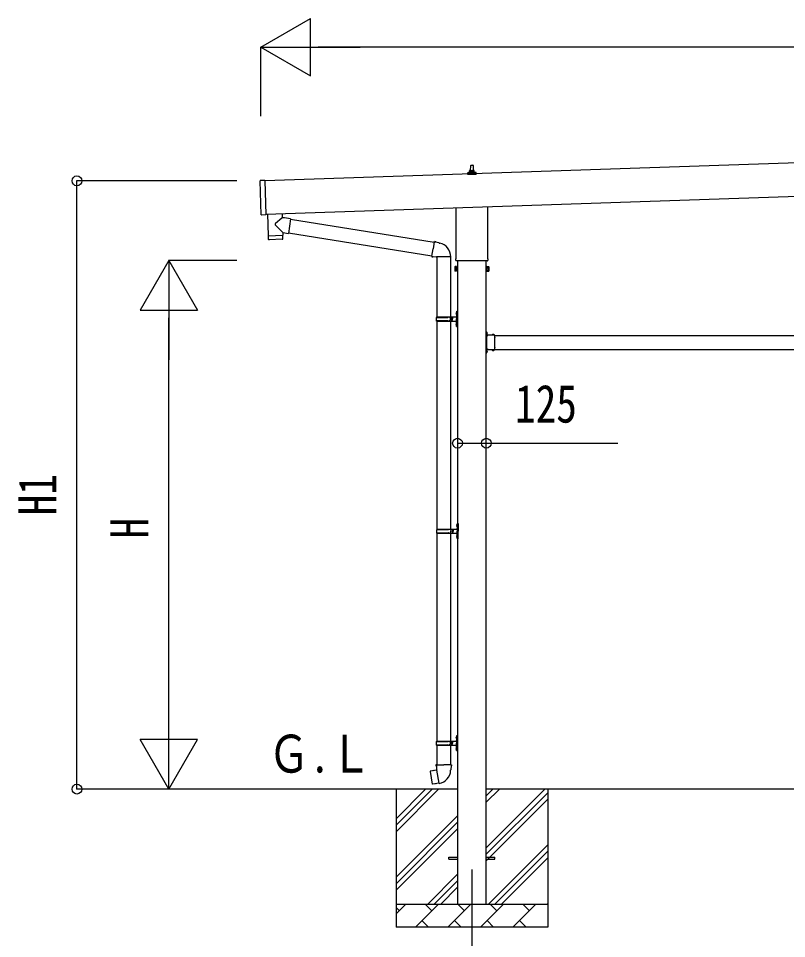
# Model space of a CAD drawing. Units: millimetres, scale not verified. Extents: x -21025 to 21025, y -14850 to 14850.
# Drawn here: x -3751 to -409, y -4514 to -512 of the extents above; entities that cross this region are included whole.
import ezdxf
from ezdxf.enums import TextEntityAlignment as Align

# ---------------------------------------------------------------- set-up
doc = ezdxf.new("R2010")
doc.units = ezdxf.units.MM
doc.header["$LTSCALE"] = 60
for name, color, linetype in [('0-4_YKK_12', 2, 'Continuous'), ('0-5_YKK_13', 4, 'Continuous'), ('0-6_YKK_A1', 4, 'Continuous'), ('0-7_YKK_D', 6, 'Continuous')]:
    doc.layers.add(name, color=color, linetype=linetype)
doc.styles.add('ＭＳ ゴシック', font='')
doc.styles.get('ＭＳ ゴシック').set_extended_font_data('MS Gothic')

msp = doc.modelspace()

# ---------------------------------------------------------------- linework, layer by layer
at = {"layer": '0-4_YKK_12'}
msp.add_line((-1777.9, -4214), (-1777.9, -4714), dxfattribs=at)
at = {"layer": '0-5_YKK_13'}
for p, q in [((-1783.9, -1174.74), (-1783.17, -1151.21)), ((-1782.18, -1150.24), (-1773.63, -1150.24)), ((-1772.63, -1151.21), (-1771.9, -1174.74)), ((-1796.15, -1190.24), (-1796.15, -1182.53)), ((-1759.65, -1190.24), (-1796.15, -1190.24)), ((-1795.77, -1181.74), (-1760.03, -1181.74)), ((-1795.39, -1181.55), (-1788.67, -1179.92)), ((-1788.28, -1179.74), (-1767.52, -1179.74)), ((-1787.9, -1178.95), (-1787.9, -1174.74)), ((-1786.9, -1174.74), (-1768.9, -1174.74)), ((-1767.9, -1178.95), (-1767.9, -1174.74)), ((-1760.42, -1181.55), (-1767.14, -1179.92)), ((-1759.65, -1190.24), (-1759.65, -1182.53)), ((-2694.11, -1365.7), (-2699.04, -1217.78)), ((-2679.08, -1216.12), (-2698.07, -1216.75)), ((-2603.62, -1360.1), (-2603.01, -1378.29)), ((-1846.2, -1554.23), (-1846.2, -1334.72)), ((-1709.6, -1330.16), (-1709.6, -1554.23)), ((-2567.41, -1383.35), (-2576.37, -1446.41)), ((-2567.67, -1385.17), (-1941.77, -1484.83)), ((-2600.86, -1442.93), (-2632.35, -1410.42)), ((-2664.39, -1458.07), (-2663.72, -1471.11)), ((-2603.11, -1472.04), (-2660.62, -1473.96)), ((-2659.92, -1456.92), (-2659.87, -1457.92)), ((-2604.95, -1455.09), (-2604.94, -1456.09)), ((-2600.86, -1442.93), (-2576.37, -1446.41)), ((-2600.86, -1442.93), (-2600.45, -1454.94)), ((-2576.11, -1444.58), (-1952.19, -1543.92)), ((-1952.51, -1545.74), (-1946.98, -1514.37)), ((-1941.45, -1483.01), (-1946.98, -1514.37)), ((-1941.45, -1483.01), (-1940.31, -1481.03)), ((-1940.31, -1481.03), (-1936.74, -1481.65)), ((-1936.74, -1481.65), (-1936.33, -1484)), ((-1921.82, -1486.83), (-1920.13, -1488.45)), ((-1920.13, -1488.45), (-1918.01, -1488.9)), ((-1952.51, -1545.74), (-1952.11, -1547.99)), ((-1952.51, -1545.74), (-1947.36, -1546.56)), ((-1952.11, -1547.99), (-1948.55, -1548.62)), ((-1948.55, -1548.62), (-1947.36, -1546.56)), ((-1947.36, -1546.56), (-1932.76, -1548.87)), ((-1932.76, -1548.87), (-1930.55, -1547.89)), ((-1870.25, -1548.28), (-1931.44, -1548.28)), ((-1930.4, -1548.28), (-1930.4, -1810)), ((-1870.4, -1548.28), (-1870.4, -1810)), ((-1847.9, -1563), (-1847.9, -1557.5)), ((-1707.9, -1557.5), (-1707.9, -1563)), ((-1851.9, -1592.5), (-1851.14, -1591.19)), ((-1851.9, -1592.5), (-1851.9, -1609.5)), ((-1844.9, -1596.09), (-1851.14, -1596.09)), ((-1709.96, -1566.5), (-1845.84, -1566.5)), ((-1710.9, -1596.09), (-1704.66, -1596.09)), ((-1703.9, -1592.5), (-1704.66, -1591.19)), ((-1703.9, -1592.5), (-1703.9, -1609.5)), ((-1851.9, -1609.5), (-1851.14, -1610.81)), ((-1844.9, -1605.91), (-1851.14, -1605.91)), ((-1844.9, -1610.81), (-1851.14, -1610.81)), ((-1842.4, -1610.2), (-1844.9, -1610.2)), ((-1713.4, -1610.2), (-1710.9, -1610.2)), ((-1710.9, -1605.91), (-1704.66, -1605.91)), ((-1710.9, -1610.81), (-1704.66, -1610.81)), ((-1703.9, -1609.5), (-1704.66, -1610.81)), ((-1846.7, -1792.85), (-1844.66, -1793.85)), ((-1845.43, -1790.85), (-1844.8, -1790.85)), ((-1845.43, -1790.85), (-1845.43, -1799.15)), ((-1845.43, -1799.15), (-1844.8, -1799.15)), ((-1844.8, -1790.85), (-1844.8, -1799.15)), ((-1844.8, -1790.85), (-1844.4, -1791.25)), ((-1844.8, -1799.15), (-1844.4, -1798.75)), ((-1844.66, -1793.85), (-1844.05, -1795)), ((-1844.4, -1787), (-1841.4, -1785.5)), ((-1844.4, -1787), (-1844.4, -1819)), ((-1844.4, -1791.25), (-1844.4, -1798.75)), ((-1841.4, -1785.5), (-1841.4, -1819)), ((-1841.4, -1785.5), (-1840.4, -1785.5)), ((-1840.4, -1785.5), (-1840.4, -1819)), ((-1933.4, -1812), (-1883.07, -1812)), ((-1933.4, -1826), (-1883.07, -1826)), ((-1932.4, -1810), (-1846.4, -1810)), ((-1932.4, -1810), (-1932.4, -1812)), ((-1932.4, -1828), (-1932.4, -1826)), ((-1932.4, -1828), (-1846.4, -1828)), ((-1930.4, -1828), (-1930.4, -2732.5)), ((-1873.4, -1810), (-1873.4, -1814.5)), ((-1873.4, -1814.5), (-1871.4, -1814.5)), ((-1873.4, -1828), (-1873.4, -1823.5)), ((-1873.4, -1823.5), (-1871.4, -1823.5)), ((-1871.4, -1814.5), (-1871.4, -1819)), ((-1871.4, -1823.5), (-1871.4, -1819)), ((-1870.4, -1828), (-1870.4, -2732.5)), ((-1865.4, -1810), (-1865.4, -1819)), ((-1865.4, -1814.5), (-1862.4, -1814.5)), ((-1865.4, -1828), (-1865.4, -1819)), ((-1865.4, -1823.5), (-1862.4, -1823.5)), ((-1862.4, -1814.5), (-1862.4, -1819)), ((-1862.4, -1823.5), (-1862.4, -1819)), ((-1846.7, -1840.85), (-1844.66, -1841.85)), ((-1845.43, -1838.85), (-1844.8, -1838.85)), ((-1845.43, -1838.85), (-1845.43, -1847.15)), ((-1844.8, -1838.85), (-1844.8, -1847.15)), ((-1844.8, -1838.85), (-1844.4, -1839.25)), ((-1844.4, -1851), (-1844.4, -1819)), ((-1844.4, -1839.25), (-1844.4, -1846.75)), ((-1841.4, -1852.5), (-1841.4, -1819)), ((-1840.4, -1852.5), (-1840.4, -1819)), ((-1845.43, -1847.15), (-1844.8, -1847.15)), ((-1844.8, -1847.15), (-1844.4, -1846.75)), ((-1844.66, -1841.85), (-1844.05, -1843)), ((-1844.4, -1851), (-1841.4, -1852.5)), ((-1841.4, -1852.5), (-1840.4, -1852.5)), ((-1713.8, -1873.5), (-1715.4, -1873.5)), ((-1715.4, -1878), (-1713.8, -1878)), ((-1713.8, -1879), (-1715.4, -1879)), ((-1709.7, -1881), (-1715.4, -1881)), ((-1713.8, -1890.46), (-1713.8, -1873.5)), ((-1713.8, -1876.97), (-1713.8, -1885.04)), ((-1713.8, -1879.87), (-1711.14, -1878.55)), ((-1712.94, -1876.27), (-1713.1, -1876.27)), ((-1713.8, -1883), (-1715.4, -1883)), ((-1715.4, -1884), (-1713.8, -1884)), ((-1713.8, -1882.13), (-1711.14, -1883.45)), ((-1677.4, -1888.9), (-1713.8, -1888.9)), ((-1713.4, -1890.5), (-1710.4, -1890.5)), ((-1713.4, -1899.29), (-1713.4, -1892.5)), ((-1713.4, -1941.29), (-1713.4, -1900.71)), ((-1712.94, -1885.74), (-1713.1, -1885.74)), ((-1690.14, -1888.04), (-1690.14, -1888.2)), ((-1681.37, -1888.9), (-1689.44, -1888.9)), ((-1686.53, -1888.9), (-1687.85, -1886.24)), ((-1684.28, -1888.9), (-1682.95, -1886.24)), ((-1680.67, -1888.04), (-1680.67, -1888.2)), ((-1677.4, -1899.29), (-1677.4, -1888.9)), ((-1677.4, -1941.29), (-1677.4, -1900.71)), ((-1713.8, -1959), (-1715.4, -1959)), ((-1713.8, -1968.5), (-1713.8, -1951.54)), ((-1677.4, -1953.1), (-1713.8, -1953.1)), ((-1713.8, -1956.97), (-1713.8, -1965.04)), ((-1713.8, -1959.87), (-1711.14, -1958.55)), ((-1713.4, -1949.5), (-1713.4, -1942.71)), ((-1710.4, -1951.5), (-1713.4, -1951.5)), ((-1712.94, -1956.27), (-1713.1, -1956.27)), ((-1690.14, -1953.96), (-1690.14, -1953.8)), ((-1681.37, -1953.1), (-1689.44, -1953.1)), ((-1686.53, -1953.1), (-1687.85, -1955.76)), ((-1684.28, -1953.1), (-1682.95, -1955.76)), ((-1680.67, -1953.96), (-1680.67, -1953.8)), ((-1677.4, -1953.1), (-1677.4, -1942.71)), ((-1713.8, -1963), (-1715.4, -1963)), ((-1713.8, -1968.5), (-1715.4, -1968.5)), ((-1713.8, -1962.13), (-1711.14, -1963.45)), ((-1712.94, -1965.74), (-1713.1, -1965.74)), ((-1844.2, -2715.35), (-1842.16, -2716.35)), ((-1842.93, -2713.35), (-1842.3, -2713.35)), ((-1842.93, -2713.35), (-1842.93, -2721.65)), ((-1842.93, -2721.65), (-1842.3, -2721.65)), ((-1842.3, -2713.35), (-1842.3, -2721.65)), ((-1842.3, -2713.35), (-1841.9, -2713.75)), ((-1842.3, -2721.65), (-1841.9, -2721.25)), ((-1842.16, -2716.35), (-1841.55, -2717.5)), ((-1841.9, -2709.5), (-1838.9, -2708)), ((-1841.9, -2709.5), (-1841.9, -2741.5)), ((-1841.9, -2713.75), (-1841.9, -2721.25)), ((-1838.9, -2708), (-1838.9, -2741.5)), ((-1838.9, -2708), (-1837.9, -2708)), ((-1837.9, -2708), (-1837.9, -2741.5)), ((-1930.9, -2734.5), (-1880.57, -2734.5)), ((-1930.9, -2748.5), (-1880.57, -2748.5)), ((-1930.4, -2750.49), (-1930.4, -3655)), ((-1929.9, -2732.5), (-1843.9, -2732.5)), ((-1929.9, -2732.5), (-1929.9, -2734.5)), ((-1929.9, -2750.5), (-1929.9, -2748.5)), ((-1929.9, -2750.5), (-1843.9, -2750.5)), ((-1870.9, -2732.5), (-1870.9, -2737)), ((-1870.9, -2737), (-1868.9, -2737)), ((-1870.9, -2750.5), (-1870.9, -2746)), ((-1870.9, -2746), (-1868.9, -2746)), ((-1870.4, -2750.49), (-1870.4, -3655)), ((-1868.9, -2737), (-1868.9, -2741.5)), ((-1868.9, -2746), (-1868.9, -2741.5)), ((-1862.9, -2732.5), (-1862.9, -2741.5)), ((-1862.9, -2737), (-1859.9, -2737)), ((-1862.9, -2750.5), (-1862.9, -2741.5)), ((-1862.9, -2746), (-1859.9, -2746)), ((-1859.9, -2737), (-1859.9, -2741.5)), ((-1859.9, -2746), (-1859.9, -2741.5)), ((-1842.93, -2761.35), (-1842.3, -2761.35)), ((-1842.93, -2761.35), (-1842.93, -2769.65)), ((-1842.3, -2761.35), (-1842.3, -2769.65)), ((-1842.3, -2761.35), (-1841.9, -2761.75)), ((-1841.9, -2773.5), (-1841.9, -2741.5)), ((-1838.9, -2775), (-1838.9, -2741.5)), ((-1837.9, -2775), (-1837.9, -2741.5)), ((-1844.2, -2763.35), (-1842.16, -2764.35)), ((-1842.93, -2769.65), (-1842.3, -2769.65)), ((-1842.3, -2769.65), (-1841.9, -2769.25)), ((-1842.16, -2764.35), (-1841.55, -2765.5)), ((-1841.9, -2761.75), (-1841.9, -2769.25)), ((-1841.9, -2773.5), (-1838.9, -2775)), ((-1838.9, -2775), (-1837.9, -2775)), ((-1846.7, -3637.85), (-1844.66, -3638.85)), ((-1845.43, -3635.85), (-1844.8, -3635.85)), ((-1845.43, -3635.85), (-1845.43, -3644.15)), ((-1844.8, -3635.85), (-1844.8, -3644.15)), ((-1844.8, -3635.85), (-1844.4, -3636.25)), ((-1844.66, -3638.85), (-1844.05, -3640)), ((-1844.4, -3632), (-1841.4, -3630.5)), ((-1844.4, -3632), (-1844.4, -3664)), ((-1844.4, -3636.25), (-1844.4, -3643.75)), ((-1841.4, -3630.5), (-1841.4, -3664)), ((-1841.4, -3630.5), (-1840.4, -3630.5)), ((-1840.4, -3630.5), (-1840.4, -3664)), ((-1933.4, -3657), (-1883.07, -3657)), ((-1933.4, -3671), (-1883.07, -3671)), ((-1932.4, -3655), (-1846.4, -3655)), ((-1932.4, -3655), (-1932.4, -3657)), ((-1932.4, -3673), (-1932.4, -3671)), ((-1932.4, -3673), (-1846.4, -3673)), ((-1930.4, -3673), (-1930.4, -3757.93)), ((-1873.4, -3655), (-1873.4, -3659.5)), ((-1873.4, -3659.5), (-1871.4, -3659.5)), ((-1873.4, -3673), (-1873.4, -3668.5)), ((-1873.4, -3668.5), (-1871.4, -3668.5)), ((-1871.4, -3659.5), (-1871.4, -3664)), ((-1871.4, -3668.5), (-1871.4, -3664)), ((-1870.4, -3673), (-1870.4, -3757.93)), ((-1865.4, -3655), (-1865.4, -3664)), ((-1865.4, -3659.5), (-1862.4, -3659.5)), ((-1865.4, -3673), (-1865.4, -3664)), ((-1865.4, -3668.5), (-1862.4, -3668.5)), ((-1862.4, -3659.5), (-1862.4, -3664)), ((-1862.4, -3668.5), (-1862.4, -3664)), ((-1845.43, -3644.15), (-1844.8, -3644.15)), ((-1844.8, -3644.15), (-1844.4, -3643.75)), ((-1844.4, -3696), (-1844.4, -3664)), ((-1841.4, -3697.5), (-1841.4, -3664)), ((-1840.4, -3697.5), (-1840.4, -3664)), ((-1846.7, -3685.85), (-1844.66, -3686.85)), ((-1845.43, -3683.85), (-1844.8, -3683.85)), ((-1845.43, -3683.85), (-1845.43, -3692.15)), ((-1845.43, -3692.15), (-1844.8, -3692.15)), ((-1844.8, -3683.85), (-1844.8, -3692.15)), ((-1844.8, -3683.85), (-1844.4, -3684.25)), ((-1844.8, -3692.15), (-1844.4, -3691.75)), ((-1844.66, -3686.85), (-1844.05, -3688)), ((-1844.4, -3684.25), (-1844.4, -3691.75)), ((-1844.4, -3696), (-1841.4, -3697.5)), ((-1841.4, -3697.5), (-1840.4, -3697.5)), ((-1932.25, -3757.93), (-1934.4, -3758.71)), ((-1934.4, -3758.71), (-1934.4, -3762.33)), ((-1932.25, -3757.93), (-1900.4, -3757.93)), ((-1932.25, -3757.93), (-1932.16, -3763.14)), ((-1868.55, -3757.93), (-1900.4, -3757.93)), ((-1868.55, -3757.93), (-1866.4, -3758.71)), ((-1866.4, -3758.71), (-1866.4, -3762.33)), ((-1958.86, -3786.38), (-1959.67, -3787.55)), ((-1959.67, -3787.55), (-1950.05, -3842.11)), ((-1930.99, -3781.13), (-1958.86, -3786.38)), ((-1946.12, -3783.78), (-1946.33, -3784.02)), ((-1934.4, -3762.33), (-1932.16, -3763.14)), ((-1932.16, -3763.14), (-1931.9, -3777.93)), ((-1931.9, -3777.93), (-1930.55, -3779.93)), ((-1920.64, -3838.42), (-1930.77, -3780.95)), ((-1930.75, -3780.13), (-1930.75, -3780.83)), ((-1930.55, -3779.93), (-1930.58, -3779.93)), ((-1870.21, -3779.87), (-1870.29, -3782.03)), ((-1868.9, -3777.93), (-1870.21, -3779.87)), ((-1866.4, -3762.33), (-1868.64, -3763.14)), ((-1936.03, -3841.02), (-1936.31, -3840.86)), ((-1920.33, -3839.19), (-1920.58, -3838.52)), ((-1877.9, -4159.5), (-1840.4, -4159.5)), ((-1877.9, -4168.5), (-1877.9, -4159.5)), ((-1715.4, -4159.5), (-1677.9, -4159.5)), ((-1677.9, -4168.5), (-1677.9, -4159.5)), ((-1877.9, -4168.5), (-1840.4, -4168.5)), ((-1715.4, -4168.5), (-1677.9, -4168.5))]:
    msp.add_line(p, q, dxfattribs=at)
for points in [[(-2679.08, -1216.12), (-2674.09, -1366.04), (-2693.07, -1366.67)], [(-2667.58, -1362.23), (-2664.42, -1457.07), (-2600.45, -1454.94)], [(-2603.01, -1378.29), (-2605.1, -1380.05), (-2632.32, -1403.09)], [(-2567.41, -1383.35), (-2593.32, -1379.66), (-2603.01, -1378.29)], [(-2600.21, -1468.99), (-2600.42, -1455.94), (-2664.39, -1458.07)], [(-1941.45, -1483.01), (-1936.33, -1484), (-1921.82, -1486.83)], [(-1844.9, -1610.81), (-1844.9, -1591.19), (-1851.14, -1591.19)], [(-1844.9, -1610.2), (-1844.9, -1591.8), (-1842.4, -1591.8)], [(-1710.9, -1610.2), (-1710.9, -1591.8), (-1713.4, -1591.8)], [(-1710.9, -1610.81), (-1710.9, -1591.19), (-1704.66, -1591.19)], [(-1846.7, -1797.15), (-1844.66, -1796.15), (-1844.05, -1795)], [(-1846.7, -1845.15), (-1844.66, -1844.15), (-1844.05, -1843)], [(-1715.4, -1888.5), (-1715.4, -1882.5), (-1715.4, -1879.5), (-1715.4, -1873.5)], [(-1713.4, -1892.5), (-1710.4, -1892.5), (-1710.4, -1888.9)], [(-1715.4, -1968.5), (-1715.4, -1962.5), (-1715.4, -1959.5), (-1715.4, -1953.5)], [(-1713.4, -1949.5), (-1710.4, -1949.5), (-1710.4, -1953.1)], [(-1844.2, -2719.65), (-1842.16, -2718.65), (-1841.55, -2717.5)], [(-1844.2, -2767.65), (-1842.16, -2766.65), (-1841.55, -2765.5)], [(-1846.7, -3642.15), (-1844.66, -3641.15), (-1844.05, -3640)], [(-1846.7, -3690.15), (-1844.66, -3689.15), (-1844.05, -3688)], [(-1868.55, -3757.93), (-1868.64, -3763.14), (-1868.9, -3777.93)], [(-1943.87, -3783.56), (-1944.15, -3783.4), (-1946.12, -3783.78)], [(-1920.91, -3838.33), (-1948.89, -3842.93), (-1950.05, -3842.11)], [(-1933.84, -3840.46), (-1934.05, -3840.69), (-1936.03, -3841.02)]]:
    msp.add_lwpolyline(points, dxfattribs=at)
for points in [[(-1842.4, -1611.5), (-1842.4, -1590.5), (-1840.4, -1590.5), (-1840.4, -1611.5)], [(-1713.4, -1611.5), (-1713.4, -1590.5), (-1715.4, -1590.5), (-1715.4, -1611.5)]]:
    msp.add_lwpolyline(points, close=True, dxfattribs=at)
for centre, radius, start, end in [((-1782.18, -1151.24), 1, 90, 178.60509), ((-1773.63, -1151.24), 1, 1.39491, 90), ((-1795.15, -1182.53), 1, 103.62699, 180), ((-1788.9, -1178.95), 1, 283.62699, 0), ((-1783.82, -1175.37), 4.13, 90, 171.17633), ((-1786.9, -1175.74), 1, 90, 180), ((-1774.57, -1174.74), 4.83, 133.60282, 180), ((-1781.23, -1174.74), 4.83, 0, 46.39718), ((-1771.99, -1175.37), 4.13, 8.82367, 90), ((-1768.9, -1175.74), 1, 0, 90), ((-1766.9, -1178.95), 1, 180, 256.37301), ((-1760.65, -1182.53), 1, 0, 76.37301), ((-2698.04, -1217.75), 1, 91.90915, 181.90915), ((-2693.11, -1365.67), 1, 181.90915, 271.90915), ((-2628.93, -1406.77), 5, 132.56466, 226.88314), ((-2660.73, -1470.96), 3, 182.90915, 271.95747), ((-2603.21, -1469.04), 3, 271.90915, 0.90915), ((-1930.55, -1547.89), 60.3, 359.62495, 78), ((-1843.9, -1557.5), 4, 125.09963, 180), ((-1711.9, -1557.5), 4, 0, 54.90037), ((-1847.56, -1593.64), 4.34, 145.61575, 214.38425), ((-1835.66, -1601), 16.24, 162.41205, 197.58795), ((-1843.9, -1563), 4, 180, 194.47751), ((-1843.9, -1563), 4, 194.47751, 241.04498), ((-1711.9, -1563), 4, 298.95502, 345.52249), ((-1711.9, -1563), 4, 345.52249, 0), ((-1708.25, -1593.64), 4.34, 325.61575, 34.38425), ((-1720.14, -1601), 16.24, 342.41205, 17.58795), ((-1847.56, -1608.36), 4.34, 145.61575, 214.38425), ((-1708.25, -1608.36), 4.34, 325.61575, 34.38425), ((-1841.1, -1795), 6, 136.21765, 223.78235), ((-1884.65, -1819), 49.25, 171.82876, 180.00002), ((-1884.65, -1819), 49.25, 180.00002, 188.17127), ((-1883.07, -1810), 2, 270, 359.99998), ((-1883.07, -1828), 2, 0.00005, 90.00004), ((-1841.1, -1843), 6, 136.21765, 223.78235), ((-1846.4, -1808), 2, 270, 359.99998), ((-1846.4, -1830), 2, 0.00005, 90.00004), ((-1713.1, -1876.97), 0.7, 90, 180), ((-1712.94, -1877.13), 0.862, 39.12355, 90), ((-1717.7, -1881), 7, 0, 39.12355), ((-1717.7, -1881), 7, 320.87645, 0), ((-1713.4, -1888.5), 2, 180, 270), ((-1713.1, -1885.04), 0.7, 180, 270), ((-1714.1, -1900), 1, 314.427, 45.573), ((-1712.94, -1884.87), 0.862, 270, 320.87645), ((-1689.44, -1888.2), 0.7, 180, 270), ((-1689.27, -1888.04), 0.862, 129.12355, 180), ((-1685.4, -1892.8), 7, 90, 129.12355), ((-1685.4, -1892.8), 7, 50.87645, 90), ((-1681.37, -1888.2), 0.7, 270, 0), ((-1681.53, -1888.04), 0.862, 0, 50.87645), ((-1676.7, -1900), 1, 134.427, 225.573), ((-1713.4, -1953.5), 2, 90, 180), ((-1713.1, -1956.97), 0.7, 90, 180), ((-1714.1, -1942), 1, 314.427, 45.573), ((-1712.94, -1957.13), 0.862, 39.12355, 90), ((-1717.7, -1961), 7, 0, 39.12355), ((-1717.7, -1961), 7, 320.87645, 0), ((-1689.44, -1953.8), 0.7, 90, 180), ((-1689.27, -1953.96), 0.862, 180, 230.87645), ((-1685.4, -1949.2), 7, 230.87645, 270), ((-1685.4, -1949.2), 7, 270, 309.12355), ((-1681.37, -1953.8), 0.7, 0, 90), ((-1681.53, -1953.96), 0.862, 309.12355, 0), ((-1676.7, -1942), 1, 134.427, 225.573), ((-1713.1, -1965.04), 0.7, 180, 270), ((-1712.94, -1964.87), 0.862, 270, 320.87645), ((-1838.6, -2717.5), 6, 136.21765, 223.78235), ((-1882.15, -2741.5), 49.25, 171.82876, 180.00002), ((-1882.15, -2741.5), 49.25, 180.00002, 188.17127), ((-1880.57, -2732.5), 2, 270, 359.99998), ((-1880.57, -2750.5), 2, 0.00005, 90.00004), ((-1838.6, -2765.5), 6, 136.21765, 223.78235), ((-1843.9, -2730.5), 2, 270, 359.99998), ((-1843.9, -2752.5), 2, 0.00005, 90.00004), ((-1841.1, -3640), 6, 136.21765, 223.78235), ((-1884.65, -3664), 49.25, 171.82876, 180.00002), ((-1884.65, -3664), 49.25, 180.00002, 188.17127), ((-1883.07, -3655), 2, 270, 359.99998), ((-1883.07, -3673), 2, 0.00005, 90.00004), ((-1846.4, -3653), 2, 270, 359.99998), ((-1846.4, -3675), 2, 0.00005, 90.00004), ((-1841.1, -3688), 6, 136.21765, 223.78235), ((-1931.05, -3780.83), 0.3, 280.66842, 0), ((-1930.55, -3780.13), 0.2, 100, 180), ((-1930.55, -3779.93), 60.3, 279.96938, 358), ((-1920.86, -3838.63), 0.3, 20, 99.33158), ((-1920.15, -3839.12), 0.2, 200, 279.96938)]:
    msp.add_arc(centre, radius, start, end, dxfattribs=at)
at = {"layer": '0-6_YKK_A1'}
for p, q in [((2712.97, -1037.69), (-2679.04, -1217.4)), ((-2674.21, -1362.32), (2717.8, -1182.58)), ((-1840.4, -1566.5), (-1840.4, -4364)), ((-1715.4, -4364), (-1715.4, -1566.5)), ((-1677.4, -1891), (-78.4, -1891)), ((-1710.4, -1951), (-1714.9, -1951)), ((-1677.4, -1951), (-78.4, -1951)), ((-1840.4, -3864), (-2800.54, -3864)), ((-2107.9, -3864), (-2107.9, -4464)), ((-2107.9, -4049.05), (-1922.85, -3864)), ((-2107.9, -4020.77), (-1951.13, -3864)), ((-2107.9, -3992.48), (-1979.42, -3864)), ((-40.4, -3864), (-1715.4, -3864)), ((-1715.4, -4119.1), (-1460.3, -3864)), ((-1715.4, -3921.11), (-1658.29, -3864)), ((-1715.4, -3892.82), (-1686.58, -3864)), ((-1715.4, -4147.38), (-1447.9, -3879.88)), ((-1447.9, -3864), (-1447.9, -4464)), ((-1715.4, -4175.67), (-1447.9, -3908.17)), ((-2107.9, -4247.04), (-1840.4, -3979.54)), ((-2107.9, -4275.32), (-1840.4, -4007.82)), ((-2107.9, -4303.61), (-1840.4, -4036.11)), ((-1705.74, -4364), (-1447.9, -4106.16)), ((-1677.46, -4364), (-1447.9, -4134.44)), ((-1649.18, -4364), (-1447.9, -4162.73)), ((-1970.3, -4364), (-1840.4, -4234.1)), ((-1942.02, -4364), (-1840.4, -4262.38)), ((-1913.73, -4364), (-1840.4, -4290.67)), ((-1451.19, -4364), (-1447.9, -4360.72)), ((-2107.9, -4364), (-1447.9, -4364)), ((-2107.9, -4406.89), (-2065.01, -4364)), ((-2093.56, -4392.55), (-2107.9, -4378.21)), ((-2023.59, -4464), (-1923.59, -4364)), ((-1952.14, -4392.55), (-1980.69, -4364)), ((-1882.17, -4464), (-1782.17, -4364)), ((-1810.72, -4392.55), (-1839.27, -4364)), ((-1740.74, -4464), (-1640.74, -4364)), ((-1669.3, -4392.55), (-1697.85, -4364)), ((-1599.32, -4464), (-1499.32, -4364)), ((-1527.88, -4392.55), (-1556.43, -4364)), ((-1995.03, -4435.45), (-1966.48, -4464)), ((-1853.61, -4435.45), (-1825.06, -4464)), ((-1712.19, -4435.45), (-1683.64, -4464)), ((-1570.77, -4435.45), (-1542.22, -4464)), ((-1447.9, -4464), (-2107.9, -4464))]:
    msp.add_line(p, q, dxfattribs=at)
msp.add_lwpolyline([(-1710.4, -1891), (-1714.9, -1891), (-1714.9, -1951)], dxfattribs=at)
at = {"layer": '0-7_YKK_D'}
for p, q in [((-2696.51, -636.55), (-2480, -511.55)), ((-2480, -761.55), (-2480, -511.55)), ((-2696.51, -936.55), (-2696.51, -635.55)), ((-2696.51, -636.55), (-2480, -761.55)), ((-2696.51, -636.55), (-2263.49, -636.55)), ((2485.28, -636.55), (-2446.51, -636.55)), ((-2800.54, -1218.05), (-3497.51, -1218.05)), ((-3496.51, -3864), (-3496.51, -1218.05)), ((-3096.51, -1564), (-3221.51, -1780.51)), ((-2800.54, -1564), (-3097.51, -1564)), ((-3096.51, -1564), (-2971.51, -1780.51)), ((-3096.51, -1564), (-3096.51, -1997.01)), ((-3221.51, -1780.51), (-2971.51, -1780.51)), ((-3096.51, -3614), (-3096.51, -1814)), ((-3096.51, -3864), (-3096.51, -3430.99)), ((-3096.51, -3864), (-3221.51, -3647.49)), ((-2971.51, -3647.49), (-3221.51, -3647.49)), ((-3096.51, -3864), (-2971.51, -3647.49)), ((-2800.54, -3864), (-3497.51, -3864)), ((-2800.54, -3864), (-3097.51, -3864))]:
    msp.add_line(p, q, dxfattribs=at)
msp.add_lwpolyline([(-1840.4, -2359.22), (-1715.4, -2359.22), (-1142.4, -2359.22)], dxfattribs=at)
for centre in [(-3496.51, -1218.05), (-1840.4, -2359.22), (-1715.4, -2359.22), (-3496.51, -3864)]:
    msp.add_circle(centre, 21.25, dxfattribs=at)

# ---------------------------------------------------------------- texts
at = {"layer": '0-6_YKK_A1', "style": 'ＭＳ ゴシック', "width": 0.8}
msp.add_text('Ｇ.Ｌ', height=165, dxfattribs=at).set_placement((-2664.5, -3841.42), align=Align.BOTTOM_LEFT)
at = {"layer": '0-7_YKK_D', "style": 'ＭＳ ゴシック', "width": 0.8}
msp.add_text('125', height=165, dxfattribs=at).set_placement((-1590.4, -2319.22), align=Align.BOTTOM_LEFT)
for s, p in [('H1', (-3536.51, -2673.03)), ('H', (-3136.51, -2774))]:
    msp.add_text(s, height=165, rotation=90, dxfattribs=at).set_placement(p, align=Align.BOTTOM_LEFT)

doc.saveas('drawing.dxf')
